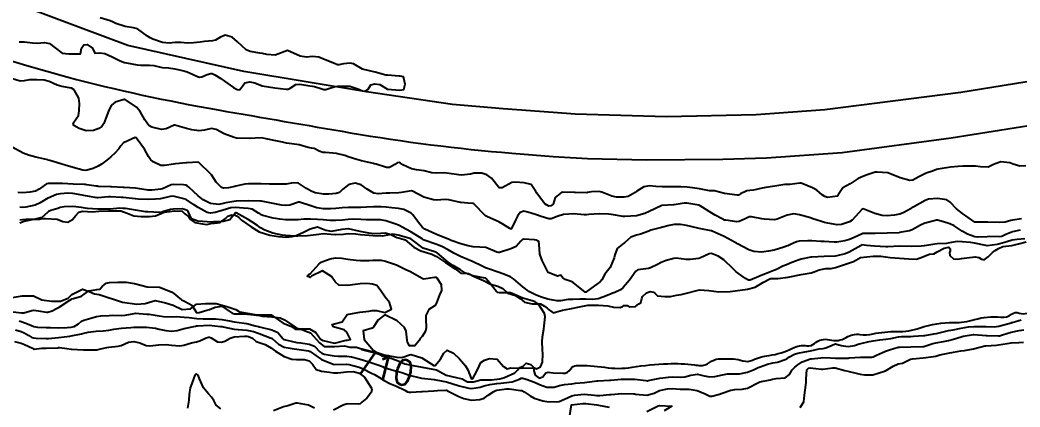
# Model space of a CAD drawing. Header units: metres. Extents: x 307586 to 320046, y 7427249 to 7434250.
# Drawn here: x 310459.8 to 310619.4, y 7432731.5 to 7432793.2 of the extents above; entities that cross this region are included whole.
import ezdxf
from ezdxf.enums import TextEntityAlignment as Align

# ---------------------------------------------------------------- set-up
doc = ezdxf.new("R2010")
doc.units = ezdxf.units.M
doc.header["$MEASUREMENT"] = 0
for name, color, linetype in [('Cotas', 45, 'Continuous'), ('Curvas de Nivel 1m', 11, 'Continuous'), ('Curvas de Nivel 5m', 15, 'Continuous'), ('Hidrografia', 140, 'Continuous'), ('Vias Primárias', 230, 'Continuous')]:
    doc.layers.add(name, color=color, linetype=linetype)
doc.styles.add('Style-STANDARD', font='STANDARD.shx')

msp = doc.modelspace()

# ---------------------------------------------------------------- linework, layer by layer
at = {"layer": 'Curvas de Nivel 1m', "flags": 128}
for points, elevation in [([(310459.69, 7432789.74), (310460.56, 7432789.76), (310461.8, 7432789.61), (310462.55, 7432789.54), (310463.75, 7432789.63), (310464.55, 7432789.47), (310465.41, 7432788.81), (310466.53, 7432787.95), (310467.6, 7432787.85), (310468.53, 7432787.85), (310469.47, 7432787.82), (310469.64, 7432788.76), (310470.03, 7432789.28), (310470.55, 7432789.31), (310471.37, 7432788.74), (310471.76, 7432787.96), (310472.54, 7432787.97), (310473.34, 7432787.9), (310474.53, 7432787.35), (310475.79, 7432786.69), (310476.52, 7432786.44), (310476.82, 7432786.38), (310478.51, 7432786.1), (310479.11, 7432786.04), (310480.51, 7432786.05), (310481.18, 7432785.95), (310482.51, 7432785.67), (310483.51, 7432785.59), (310484.51, 7432785.46), (310485.95, 7432785.12), (310486.5, 7432784.97), (310487.46, 7432784.55), (310488.15, 7432784.19), (310488.49, 7432784.11), (310488.84, 7432784.17), (310489.69, 7432784.52), (310490.28, 7432784.72), (310490.5, 7432784.7), (310490.92, 7432784.5), (310491.87, 7432783.87), (310492.48, 7432783.45), (310493.88, 7432782.47), (310494.47, 7432782.13), (310494.86, 7432782.07), (310495.16, 7432782.45), (310495.72, 7432783.21), (310496.48, 7432783.37), (310497.28, 7432783.23), (310498.48, 7432782.75), (310500.47, 7432782.39), (310502.29, 7432782.18), (310502.47, 7432782.17), (310502.63, 7432782.2), (310502.92, 7432782.36), (310503.87, 7432782.95), (310504.48, 7432783.01), (310506.07, 7432782.73), (310506.48, 7432782.68), (310506.8, 7432782.64), (310507.83, 7432782.3), (310508.32, 7432782.14), (310508.47, 7432782.12), (310508.63, 7432782.13), (310509.12, 7432782.28), (310510.12, 7432782.63), (310510.48, 7432782.65), (310510.88, 7432782.66), (310512.48, 7432782.66), (310513.72, 7432782.23), (310514.47, 7432781.91), (310514.81, 7432781.87), (310515.37, 7432782.21), (310515.8, 7432782.89), (310516.48, 7432783.03), (310517.23, 7432782.94), (310518.47, 7432782.17), (310520.47, 7432782.04), (310521.06, 7432782.14), (310521.31, 7432782.97), (310521.01, 7432784.14), (310520.49, 7432784.27), (310520.36, 7432784.29), (310518.5, 7432784.41), (310518.22, 7432784.45), (310516.5, 7432784.89), (310515.61, 7432785.1), (310514.51, 7432785.37), (310513.07, 7432786.23), (310512.52, 7432786.35), (310511.43, 7432786.26), (310510.7, 7432786.09), (310510.52, 7432786.1), (310510.04, 7432786.27), (310508.53, 7432786.89), (310507.51, 7432787.28), (310506.53, 7432787.4), (310505.57, 7432787.29), (310504.53, 7432787.48), (310502.54, 7432788.36), (310500.54, 7432787.63), (310499.21, 7432787.73), (310498.54, 7432787.9), (310498.08, 7432787.96), (310496.54, 7432788.18), (310495.92, 7432788.45), (310494.56, 7432789.74), (310493.67, 7432790.47), (310492.58, 7432790.81), (310491.82, 7432790.49), (310491.04, 7432790.03), (310490.56, 7432789.93), (310489.29, 7432789.79), (310488.56, 7432789.71), (310487.53, 7432789.57), (310486.56, 7432789.53), (310485.5, 7432789.63), (310484.56, 7432789.65), (310483.61, 7432789.53), (310482.56, 7432789.63), (310481, 7432790.19), (310480.57, 7432790.39), (310480.19, 7432790.63), (310478.58, 7432791.8), (310477.94, 7432792.01), (310476.59, 7432792.2), (310475.1, 7432792.69), (310474.6, 7432792.96), (310474.21, 7432793.09), (310472.6, 7432793.57)], 713), ([(310620.34, 7432769.94), (310619.39, 7432769.91), (310618.35, 7432770.23), (310617.79, 7432770.42), (310616.35, 7432770.62), (310615.21, 7432770.15), (310614.34, 7432769.75), (310613.12, 7432769.82), (310612.34, 7432769.88), (310611.52, 7432769.88), (310610.34, 7432769.89), (310609.56, 7432769.86), (310608.34, 7432769.72), (310606.71, 7432769.49), (310606.34, 7432769.42), (310606.11, 7432769.35), (310605.45, 7432769.13), (310604.62, 7432768.85), (310604.33, 7432768.73), (310603.3, 7432768.18), (310602.31, 7432767.68), (310601.86, 7432767.63), (310600.32, 7432768.02), (310598.88, 7432768.65), (310598.33, 7432768.83), (310596.62, 7432768.95), (310596.33, 7432768.92), (310595.04, 7432768.54), (310594.32, 7432768.27), (310593.62, 7432767.96), (310592.64, 7432767.28), (310592.3, 7432767.07), (310591.17, 7432766.43), (310590.43, 7432765.31), (310590.37, 7432765.22), (310590.28, 7432765.14), (310588.68, 7432764.92), (310588.28, 7432765.04), (310587.87, 7432765.34), (310587.01, 7432766.07), (310586.29, 7432766.46), (310584.51, 7432767.17), (310584.3, 7432767.2), (310582.7, 7432766.99), (310582.3, 7432766.99), (310581.87, 7432766.98), (310580.3, 7432766.71), (310579.19, 7432766.55), (310578.29, 7432766.41), (310576.91, 7432766.09), (310576.29, 7432766), (310575.82, 7432765.95), (310574.84, 7432765.49), (310574.48, 7432765.3), (310574.28, 7432765.27), (310572.28, 7432765.52), (310570.69, 7432765.94), (310570.29, 7432765.96), (310569.86, 7432765.98), (310568.29, 7432766.28), (310567.18, 7432766.47), (310566.29, 7432766.54), (310565.32, 7432766.58), (310564.29, 7432766.59), (310563.34, 7432766.59), (310562.29, 7432766.61), (310561.31, 7432766.67), (310560.29, 7432766.74), (310559.37, 7432766.6), (310558.29, 7432765.91), (310558.01, 7432765.69), (310556.91, 7432765.07), (310556.27, 7432764.95), (310555.02, 7432764.98), (310554.27, 7432765.14), (310552.69, 7432765.76), (310552.28, 7432765.87), (310551.06, 7432765.78), (310550.39, 7432765.68), (310550.28, 7432765.67), (310548.41, 7432765.68), (310548.28, 7432765.69), (310546.35, 7432765.77), (310546.28, 7432765.77), (310545.22, 7432764.9), (310544.93, 7432763.85), (310544.56, 7432763.55), (310544.25, 7432763.53), (310543.6, 7432763.87), (310542.28, 7432765.63), (310542.15, 7432765.88), (310541.38, 7432766.98), (310540.3, 7432767.23), (310538.87, 7432767.36), (310538.3, 7432767.27), (310536.8, 7432766.46), (310536.29, 7432766.44), (310535.05, 7432767.97), (310534.31, 7432768.5), (310533.52, 7432768.78), (310532.31, 7432768.78), (310531.71, 7432768.62), (310530.31, 7432768.46), (310529.85, 7432768.5), (310528.31, 7432768.75), (310527.53, 7432768.84), (310526.31, 7432768.76), (310525.55, 7432768.85), (310524.32, 7432769.16), (310523.12, 7432769.31), (310522.32, 7432769.48), (310520.92, 7432770.14), (310520.57, 7432770.39), (310520.34, 7432770.5), (310520.04, 7432770.45), (310519.67, 7432770.16), (310518.81, 7432769.69), (310518.33, 7432769.71), (310516.66, 7432770.2), (310516.42, 7432770.28), (310516.33, 7432770.3), (310516.22, 7432770.32), (310514.34, 7432770.78), (310513.6, 7432770.96), (310512.34, 7432771.36), (310511.67, 7432771.58), (310510.35, 7432771.91), (310508.57, 7432772.07), (310508.35, 7432772.07), (310508.16, 7432772.1), (310507.56, 7432772.3), (310506.77, 7432772.73), (310506.36, 7432772.79), (310505.81, 7432772.88), (310504.36, 7432773.29), (310503.23, 7432773.48), (310502.37, 7432773.59), (310501.74, 7432773.74), (310500.37, 7432774.02), (310498.37, 7432774.41), (310496.37, 7432774.31), (310494.46, 7432774.37), (310494.37, 7432774.38), (310494.01, 7432774.46), (310492.38, 7432775.08), (310491.13, 7432775.76), (310490.39, 7432775.94), (310489.27, 7432775.64), (310488.39, 7432775.55), (310487.23, 7432775.71), (310486.39, 7432775.92), (310484.55, 7432776.43), (310484.4, 7432776.43), (310483.14, 7432775.84), (310482.39, 7432775.74), (310480.88, 7432776.14), (310480.4, 7432776.41), (310480.2, 7432776.63), (310479.77, 7432777.28), (310479.01, 7432778.64), (310478.43, 7432779.32), (310476.61, 7432780.52), (310476.45, 7432780.54), (310475.01, 7432780.13), (310474.44, 7432779.63), (310474.1, 7432779.04), (310473.96, 7432778.7), (310473.53, 7432777.59), (310473.2, 7432776.71), (310472.89, 7432776.22), (310472.39, 7432775.89), (310471.55, 7432775.57), (310470.38, 7432775.53), (310469.24, 7432775.91), (310468.4, 7432776.39), (310468.3, 7432776.77), (310468.4, 7432776.95), (310469.18, 7432778), (310469.27, 7432778.76), (310469.29, 7432779.91), (310469.23, 7432780.76), (310468.47, 7432782.11), (310468.06, 7432782.37), (310466.47, 7432782.62), (310465.77, 7432782.81), (310464.48, 7432783.41), (310463.7, 7432783.61), (310462.48, 7432783.71), (310461.31, 7432783.68), (310460.48, 7432783.51), (310459.87, 7432783.49), (310458.48, 7432783.89)], 713), ([(310619.68, 7432761.52), (310618.24, 7432761.29), (310617.98, 7432761.23), (310617.08, 7432760.99), (310616.23, 7432760.9), (310614.29, 7432760.96), (310614.23, 7432760.96), (310614.17, 7432760.96), (310612.23, 7432760.97), (310612.04, 7432761.05), (310610.25, 7432762.34), (310609.27, 7432763.08), (310608.27, 7432764.16), (310607.73, 7432764.55), (310606.28, 7432764.74), (310604.81, 7432764.61), (310604.28, 7432764.43), (310602.57, 7432763.47), (310602.26, 7432763.3), (310602.18, 7432763.25), (310602.05, 7432763.17), (310600.91, 7432762.52), (310600.25, 7432762.26), (310599.35, 7432762.1), (310598.24, 7432761.98), (310597.42, 7432762.05), (310596.25, 7432762.37), (310594.42, 7432763.1), (310594.26, 7432763.03), (310592.65, 7432761.28), (310592.23, 7432761.01), (310590.96, 7432760.57), (310590.23, 7432760.52), (310588.75, 7432760.8), (310588.23, 7432760.91), (310587.89, 7432761), (310586.9, 7432761.35), (310586.38, 7432761.51), (310586.23, 7432761.55), (310585.97, 7432761.63), (310584.24, 7432762.14), (310583.33, 7432762.3), (310582.24, 7432762.1), (310580.68, 7432761.42), (310580.23, 7432761.34), (310578.63, 7432761.45), (310578.23, 7432761.51), (310576.56, 7432761.8), (310576.24, 7432761.79), (310576, 7432761.71), (310575.56, 7432761.49), (310574.63, 7432761.09), (310574.23, 7432761.04), (310572.49, 7432761.26), (310572.23, 7432761.31), (310572.08, 7432761.37), (310571.76, 7432761.53), (310570.77, 7432762.08), (310570.24, 7432762.38), (310568.4, 7432763.57), (310568.25, 7432763.65), (310568.15, 7432763.68), (310566.26, 7432764.01), (310565.85, 7432764.02), (310564.25, 7432763.73), (310564.15, 7432763.72), (310562.25, 7432763.64), (310560.24, 7432762.65), (310559.57, 7432762.35), (310558.24, 7432761.97), (310556.38, 7432761.86), (310556.23, 7432761.87), (310556.07, 7432761.89), (310554.24, 7432762.19), (310553.73, 7432762.25), (310552.24, 7432762.3), (310550.62, 7432762.17), (310550.24, 7432762.13), (310549.87, 7432762.16), (310548.24, 7432762.32), (310546.59, 7432762.19), (310546.24, 7432762.09), (310546.05, 7432762.03), (310545.57, 7432761.85), (310544.58, 7432761.51), (310544.23, 7432761.5), (310543, 7432761.87), (310542.24, 7432762.12), (310540.88, 7432762.54), (310540.24, 7432762.7), (310539.65, 7432762.51), (310539.22, 7432761.92), (310538.89, 7432761.26), (310538.29, 7432759.93), (310538.26, 7432759.88), (310538.21, 7432759.87), (310538, 7432759.93), (310536.9, 7432760.63), (310536.22, 7432761.01), (310534.41, 7432761.79), (310534.23, 7432761.9), (310534.14, 7432761.98), (310532.25, 7432763.88), (310532.17, 7432763.92), (310531.29, 7432764.01), (310530.25, 7432764.11), (310530.15, 7432764.13), (310528.26, 7432764.55), (310527.73, 7432764.59), (310526.26, 7432764.5), (310525.82, 7432764.52), (310524.27, 7432764.96), (310522.49, 7432765.91), (310522.28, 7432765.96), (310520.72, 7432765.7), (310520.28, 7432765.66), (310518.83, 7432765.61), (310518.27, 7432765.58), (310516.96, 7432765.5), (310516.27, 7432765.61), (310515.23, 7432766.21), (310514.29, 7432766.92), (310513.31, 7432767.21), (310512.29, 7432766.99), (310511.36, 7432766.25), (310510.81, 7432765.72), (310510.27, 7432765.54), (310509.11, 7432765.45), (310508.27, 7432765.44), (310506.92, 7432765.66), (310506.28, 7432765.89), (310505.54, 7432766.33), (310504.29, 7432767.18), (310503.41, 7432767.23), (310502.29, 7432767.02), (310500.94, 7432767.03), (310500.29, 7432767.04), (310499.64, 7432767.05), (310498.29, 7432767.07), (310496.93, 7432767.07), (310496.29, 7432767.1), (310495.7, 7432767.04), (310494.29, 7432766.69), (310494.09, 7432766.66), (310493.09, 7432766.47), (310492.37, 7432766.39), (310492.28, 7432766.39), (310491.96, 7432766.48), (310491.15, 7432767.35), (310490.41, 7432768.51), (310490.3, 7432768.64), (310488.33, 7432770.53), (310486.43, 7432770.46), (310486.33, 7432770.45), (310484.64, 7432770.26), (310484.33, 7432770.24), (310482.89, 7432770.03), (310482.32, 7432770.03), (310481.09, 7432770.62), (310480.67, 7432770.96), (310480.34, 7432771.46), (310479.71, 7432772.64), (310478.37, 7432774.41), (310478.22, 7432774.5), (310476.36, 7432773.65), (310475.91, 7432773.13), (310475.57, 7432772.69), (310474.99, 7432772.05), (310474.34, 7432771.41), (310473.94, 7432771.1), (310473.45, 7432770.71), (310472.83, 7432770.21), (310472.32, 7432769.92), (310471.51, 7432769.54), (310470.31, 7432769.19), (310469.83, 7432769.24), (310468.32, 7432769.69), (310467.04, 7432770.07), (310466.33, 7432770.29), (310464.56, 7432770.82), (310464.33, 7432770.88), (310464.26, 7432770.89), (310462.34, 7432771.35), (310461.15, 7432771.66), (310460.34, 7432771.96), (310458.67, 7432772.89)], 712), ([(310619.47, 7432759.71), (310618.22, 7432759.44), (310617.16, 7432758.99), (310616.51, 7432758.69), (310616.21, 7432758.63), (310614.57, 7432758.65), (310614.21, 7432758.64), (310612.7, 7432758.55), (310612.21, 7432758.63), (310611.07, 7432759.06), (310610.22, 7432759.55), (310608.94, 7432760.37), (310608.23, 7432760.7), (310607.92, 7432760.79), (310606.83, 7432761.11), (310606.24, 7432761.28), (310606.08, 7432761.27), (310605.5, 7432761.13), (310604.49, 7432760.88), (310604.23, 7432760.8), (310603.55, 7432760.48), (310602.22, 7432759.74), (310601.81, 7432759.58), (310600.21, 7432759.29), (310600.12, 7432759.28), (310598.21, 7432759.21), (310596.29, 7432759.16), (310596.21, 7432759.15), (310594.33, 7432759.14), (310594.21, 7432759.12), (310592.94, 7432758.54), (310592.2, 7432758.2), (310591.49, 7432758), (310590.19, 7432757.78), (310589.75, 7432757.76), (310588.19, 7432757.86), (310587.63, 7432757.9), (310586.19, 7432757.99), (310585.55, 7432758.01), (310584.19, 7432757.93), (310583.73, 7432757.84), (310582.78, 7432757.39), (310582.37, 7432757.21), (310582.18, 7432757.13), (310581.72, 7432756.95), (310580.17, 7432756.48), (310579.3, 7432756.31), (310578.17, 7432756.16), (310576.97, 7432756.27), (310576.17, 7432756.56), (310574.36, 7432757.5), (310574.18, 7432757.59), (310573.99, 7432757.7), (310572.2, 7432758.68), (310570.29, 7432759.55), (310570.23, 7432759.57), (310570.21, 7432759.58), (310570.16, 7432759.6), (310568.22, 7432759.97), (310566.89, 7432760.26), (310566.22, 7432760.41), (310565.24, 7432760.59), (310564.22, 7432760.61), (310563.42, 7432760.43), (310562.22, 7432760.09), (310560.53, 7432759.67), (310560.3, 7432759.58), (310560.21, 7432759.55), (310558.84, 7432759.05), (310558.2, 7432758.9), (310557.32, 7432758.58), (310556.33, 7432757.72), (310556.18, 7432757.61), (310555.14, 7432756.76), (310554.77, 7432755.73), (310554.63, 7432755.26), (310554.14, 7432753.97), (310554.07, 7432753.81), (310554.01, 7432753.74), (310553.19, 7432752.68), (310552.69, 7432751.75), (310552.41, 7432751.46), (310552.11, 7432751.25), (310550.13, 7432749.79), (310550.1, 7432749.78), (310550.04, 7432749.79), (310548.11, 7432751.33), (310547.79, 7432751.5), (310546.84, 7432751.83), (310546.43, 7432752.15), (310546.12, 7432752.49), (310545.6, 7432752.36), (310544.12, 7432752.92), (310543.62, 7432753.87), (310543.18, 7432754.84), (310542.78, 7432755.87), (310542.66, 7432757.39), (310542.62, 7432757.88), (310542.19, 7432758.08), (310541.95, 7432758.12), (310540.19, 7432758.26), (310539.97, 7432758.13), (310539.78, 7432757.91), (310539, 7432757.1), (310538.17, 7432756.72), (310536.34, 7432756.14), (310536.16, 7432756.12), (310535.92, 7432756.2), (310534.17, 7432756.92), (310533.19, 7432756.97), (310532.17, 7432757.01), (310531.35, 7432757.18), (310530.18, 7432757.49), (310528.65, 7432758.05), (310528.19, 7432758.25), (310527.88, 7432758.36), (310526.2, 7432759.03), (310524.45, 7432759.86), (310524.21, 7432759.99), (310524.06, 7432760.1), (310523.41, 7432760.92), (310522.53, 7432762.12), (310522.24, 7432762.38), (310521.08, 7432762.98), (310520.24, 7432763.16), (310519.15, 7432763.26), (310518.24, 7432763.35), (310517.47, 7432763.41), (310516.24, 7432763.4), (310515.11, 7432763.35), (310514.24, 7432763.31), (310513.15, 7432763.32), (310512.24, 7432763.33), (310511.26, 7432763.27), (310510.24, 7432763.16), (310509.42, 7432763.1), (310508.24, 7432763.11), (310507.21, 7432763.27), (310506.25, 7432763.55), (310504.45, 7432764.14), (310504.25, 7432764.15), (310502.91, 7432763.69), (310502.25, 7432763.63), (310501.57, 7432763.69), (310500.25, 7432763.93), (310498.37, 7432764.29), (310498.25, 7432764.33), (310498.18, 7432764.34), (310496.25, 7432764.35), (310494.37, 7432764.34), (310494.25, 7432764.32), (310492.69, 7432764.04), (310492.25, 7432763.92), (310491.55, 7432763.79), (310490.25, 7432763.94), (310489.08, 7432764.52), (310488.26, 7432765.16), (310486.76, 7432766.55), (310486.51, 7432766.78), (310486.29, 7432766.88), (310485.94, 7432766.91), (310484.29, 7432766.99), (310483.94, 7432766.93), (310483.27, 7432766.59), (310482.57, 7432766.31), (310482.28, 7432766.24), (310480.84, 7432766.05), (310480.27, 7432766.06), (310478.59, 7432766.34), (310478.28, 7432766.37), (310476.47, 7432766.49), (310476.28, 7432766.5), (310474.4, 7432766.58), (310474.28, 7432766.59), (310472.32, 7432766.68), (310472.28, 7432766.69), (310471.99, 7432766.72), (310470.49, 7432766.95), (310470.29, 7432766.96), (310470.07, 7432766.97), (310468.29, 7432767.05), (310466.6, 7432767.11), (310466.29, 7432767.12), (310465.96, 7432767.13), (310464.29, 7432767.12), (310464.04, 7432767.07), (310463.67, 7432766.83), (310462.86, 7432766.25), (310462.27, 7432765.93), (310461.39, 7432765.73), (310460.26, 7432765.66), (310459.46, 7432765.68)], 711), ([(310458.24, 7432746.69), (310460.04, 7432746.5), (310460.41, 7432746.49), (310461.73, 7432746.84), (310462.04, 7432746.92), (310462.79, 7432746.83), (310464.04, 7432746.61), (310464.25, 7432746.61), (310464.94, 7432746.81), (310465.64, 7432747.21), (310466.05, 7432747.42), (310467.79, 7432748.5), (310468.06, 7432748.7), (310468.11, 7432748.72), (310468.38, 7432748.77), (310469.65, 7432749.17), (310470.07, 7432749.49), (310470.8, 7432750.02), (310472.09, 7432750.22), (310472.54, 7432750.26), (310472.96, 7432750.71), (310473.58, 7432751.22), (310474.1, 7432751.31), (310475.41, 7432751.37), (310476.1, 7432751.41), (310476.81, 7432751.38), (310478.1, 7432751.17), (310480.09, 7432750.63), (310482.09, 7432750.6), (310484.08, 7432749.8), (310485.57, 7432748.56), (310486.06, 7432748.36), (310487.23, 7432747.72), (310487.98, 7432746.53), (310488.04, 7432746.5), (310488.07, 7432746.5), (310488.4, 7432746.53), (310489.63, 7432746.93), (310490.05, 7432747.04), (310490.98, 7432747.42), (310492.05, 7432747.53), (310493.67, 7432746.46), (310494.04, 7432746.35), (310494.17, 7432746.33), (310496.04, 7432746.31), (310496.18, 7432746.3), (310498.04, 7432746.05), (310498.46, 7432745.98), (310500.03, 7432745.83), (310501.34, 7432745.68), (310502.03, 7432745.4), (310503.52, 7432744.34), (310504.01, 7432744.03), (310504.43, 7432743.92), (310506.01, 7432743.94), (310507.05, 7432743.35), (310507.8, 7432742.29), (310507.93, 7432742.22), (310507.99, 7432742.19), (310508.2, 7432742.07), (310509.99, 7432741.64), (310511.88, 7432742.13), (310511.99, 7432742.15), (310512.1, 7432742.13), (310512.56, 7432742.23), (310512, 7432743.41), (310511.54, 7432743.78), (310510.01, 7432744.21), (310509.84, 7432744.27), (310509.64, 7432744.65), (310510.02, 7432744.74), (310511.24, 7432745.04), (310512.04, 7432746.24), (310513.72, 7432746.55), (310514.05, 7432746.6), (310515.5, 7432746.76), (310516.05, 7432746.85), (310516.74, 7432746.88), (310518.05, 7432746.54), (310519.14, 7432747.08), (310518.78, 7432748.16), (310518.08, 7432749.01), (310517.28, 7432750.18), (310516.75, 7432750.84), (310516.1, 7432751.08), (310515.16, 7432751.16), (310514.1, 7432751.13), (310513.31, 7432751.02), (310512.1, 7432750.83), (310510.73, 7432750.89), (310510.1, 7432751.43), (310509.56, 7432752.28), (310508.12, 7432753.18), (310506.36, 7432752.32), (310506.11, 7432752.14), (310505.67, 7432752.32), (310505.87, 7432752.56), (310506.12, 7432752.74), (310507.57, 7432754.3), (310507.87, 7432754.57), (310508.14, 7432754.71), (310509.3, 7432755.13), (310510.15, 7432755.28), (310511.18, 7432755.22), (310512.14, 7432755.04), (310513.49, 7432754.88), (310514.14, 7432754.85), (310515.5, 7432754.85), (310516.14, 7432754.9), (310517.44, 7432754.89), (310518.14, 7432754.76), (310519.89, 7432754.15), (310520.13, 7432754.03), (310521.4, 7432753.4), (310522.12, 7432753.08), (310523.89, 7432752.1), (310524.11, 7432751.96), (310524.3, 7432751.91), (310525.28, 7432752.09), (310526, 7432752.19), (310526.11, 7432752.21), (310526.23, 7432752.19), (310526.35, 7432752.08), (310527.03, 7432750.99), (310527.12, 7432750.06), (310526.8, 7432749.35), (310526.29, 7432748.08), (310526.06, 7432747.64), (310525.09, 7432747.05), (310524.59, 7432746.09), (310524.57, 7432745.56), (310524.65, 7432744.09), (310524.54, 7432743.56), (310524, 7432742.71), (310523.71, 7432742.39), (310523.54, 7432742.1), (310522.84, 7432741.25), (310521.98, 7432741.25), (310521.66, 7432741.8), (310521.6, 7432742.13), (310521.45, 7432743.57), (310521.21, 7432744.13), (310520.03, 7432745.22), (310518.04, 7432746.17), (310516.91, 7432745.31), (310516.25, 7432744.2), (310516.01, 7432744.02), (310514.6, 7432743.62), (310514.77, 7432742.21), (310515.98, 7432740.79), (310516.24, 7432740.46), (310516.68, 7432740.19), (310517.97, 7432739.78), (310518.47, 7432739.66), (310519.96, 7432739.39), (310520.75, 7432739.35), (310521.97, 7432739.77), (310522.26, 7432739.83), (310523.96, 7432739.29), (310525.87, 7432738.08), (310525.94, 7432738.07), (310526.1, 7432738.08), (310526.93, 7432739.1), (310527.47, 7432740.06), (310527.98, 7432740.55), (310529.02, 7432740.04), (310529.96, 7432739.17), (310530.93, 7432738.02), (310531.31, 7432737.38), (310531.83, 7432736), (310531.92, 7432735.96), (310531.96, 7432735.96), (310532.09, 7432736), (310532.74, 7432737.18), (310533.12, 7432737.99), (310533.38, 7432738.56), (310533.96, 7432738.94), (310534.73, 7432739.2), (310535.96, 7432739.07), (310537.01, 7432737.94), (310537.56, 7432737.56), (310537.94, 7432737.66), (310538.17, 7432737.69), (310539.94, 7432737.66), (310541.78, 7432737.72), (310541.94, 7432737.69), (310542.25, 7432737.57), (310542.89, 7432737.87), (310543.2, 7432738.62), (310543.25, 7432739.87), (310543.22, 7432740.63), (310543.18, 7432741.87), (310543.22, 7432742.65), (310543.43, 7432743.87), (310543.48, 7432744.41), (310543.62, 7432745.86), (310543.51, 7432746.4), (310542.6, 7432747.87), (310542.07, 7432748.23), (310541.57, 7432748.39), (310540.08, 7432748.81), (310538.48, 7432749.53), (310538.09, 7432749.7), (310536.36, 7432749.69), (310536.09, 7432749.74), (310535.84, 7432749.96), (310534.83, 7432751.24), (310534.17, 7432751.98), (310534.11, 7432752.01), (310534.07, 7432752.03), (310532.12, 7432752.41), (310530.92, 7432752.82), (310530.13, 7432753.33), (310528.98, 7432754.04), (310528.14, 7432754.57), (310526.39, 7432756.08), (310526.25, 7432756.17), (310526.16, 7432756.2), (310526.01, 7432756.24), (310524.17, 7432756.79), (310522.42, 7432758.12), (310522.19, 7432758.29), (310521.9, 7432758.41), (310520.19, 7432758.89), (310519.32, 7432759.04), (310518.19, 7432758.81), (310517.65, 7432758.72), (310516.19, 7432758.8), (310515.54, 7432758.86), (310514.19, 7432758.95), (310513.39, 7432759.03), (310512.2, 7432759.12), (310511.43, 7432759.01), (310510.19, 7432758.92), (310509.45, 7432759.02), (310508.19, 7432759.09), (310507.51, 7432758.98), (310506.19, 7432758.83), (310505.72, 7432758.8), (310504.19, 7432758.73), (310503.8, 7432758.73), (310502.19, 7432758.84), (310501.68, 7432758.88), (310500.19, 7432759.19), (310498.92, 7432759.68), (310498.21, 7432760.05), (310497.74, 7432760.42), (310496.83, 7432761.04), (310496.22, 7432761.41), (310494.3, 7432762.46), (310494.23, 7432762.48), (310494.22, 7432762.48), (310494.19, 7432762.46), (310493.33, 7432761.36), (310492.22, 7432761.06), (310490.72, 7432761), (310490.22, 7432760.99), (310489.7, 7432761.03), (310488.22, 7432761.14), (310487.2, 7432761.52), (310486.7, 7432762.55), (310486.49, 7432762.81), (310486.24, 7432762.95), (310485.72, 7432763.08), (310484.24, 7432763.05), (310483.85, 7432762.97), (310482.59, 7432762.6), (310482.33, 7432762.5), (310482.23, 7432762.48), (310482.12, 7432762.49), (310480.23, 7432762.59), (310479.87, 7432762.63), (310478.24, 7432762.86), (310476.68, 7432763.12), (310476.24, 7432763.17), (310475.74, 7432763.18), (310474.24, 7432763.06), (310473.9, 7432763.04), (310472.24, 7432763.04), (310470.61, 7432763.12), (310470.24, 7432763.19), (310469.66, 7432763.33), (310468.24, 7432763.46), (310466.86, 7432763.41), (310466.24, 7432763.28), (310465.87, 7432763.17), (310464.73, 7432762.82), (310464.38, 7432762.67), (310464.23, 7432762.51), (310463.32, 7432761.73), (310462.22, 7432761.46), (310460.73, 7432761.37), (310460.22, 7432761.33), (310459.78, 7432761.31)], 709), ([(310459.1, 7432743.78), (310460, 7432743.52), (310460.46, 7432743.32), (310461.25, 7432742.85), (310461.72, 7432742.57), (310461.99, 7432742.48), (310462.38, 7432742.45), (310463.99, 7432742.42), (310464.38, 7432742.42), (310465.99, 7432742.56), (310467.79, 7432742.77), (310467.99, 7432742.8), (310469.62, 7432743.13), (310470, 7432743.24), (310470.68, 7432743.42), (310472, 7432743.57), (310473.11, 7432743.61), (310474, 7432743.74), (310474.78, 7432743.91), (310476.01, 7432744.05), (310477.51, 7432744.16), (310478.01, 7432744.18), (310478.46, 7432744.19), (310480.01, 7432744.23), (310481.44, 7432744.04), (310482.01, 7432743.91), (310483.08, 7432743.66), (310484, 7432743.55), (310484.89, 7432743.68), (310486.01, 7432743.98), (310487.85, 7432744.37), (310488.01, 7432744.4), (310488.13, 7432744.41), (310490.01, 7432744.51), (310491.83, 7432744.3), (310492.01, 7432744.29), (310492.23, 7432744.26), (310494.01, 7432743.89), (310494.63, 7432743.83), (310496.01, 7432743.7), (310497.07, 7432743.49), (310498, 7432743.2), (310499.92, 7432742.46), (310499.99, 7432742.45), (310500.03, 7432742.43), (310500.08, 7432742.39), (310501.1, 7432741.49), (310501.98, 7432741.01), (310503.6, 7432740.72), (310503.98, 7432740.68), (310505.85, 7432740.44), (310505.97, 7432740.43), (310506.05, 7432740.4), (310506.14, 7432740.32), (310507.95, 7432739.03), (310509.94, 7432738.27), (310511.87, 7432738.32), (310511.94, 7432738.31), (310512.37, 7432738.24), (310513.94, 7432737.83), (310514.6, 7432737.55), (310515.93, 7432736.88), (310516.4, 7432736.66), (310517.18, 7432736.18), (310517.92, 7432735.68), (310518.84, 7432735.23), (310519.9, 7432734.79), (310521.26, 7432734.13), (310521.67, 7432733.9), (310521.89, 7432733.82), (310522.19, 7432733.81), (310523.89, 7432733.92), (310524.06, 7432733.93), (310525.89, 7432734.04), (310526.46, 7432734.07), (310527.8, 7432734.14), (310527.89, 7432734.13), (310528.07, 7432734.05), (310529.88, 7432733.13), (310530.68, 7432732.82), (310531.88, 7432732.56), (310533.23, 7432732.64), (310533.88, 7432732.89), (310534.53, 7432733.33), (310535.44, 7432733.96), (310535.75, 7432734.11), (310535.9, 7432734.14), (310537.49, 7432734.35), (310537.9, 7432734.35), (310539.69, 7432734.12), (310539.9, 7432734.08), (310540.28, 7432733.9), (310541.22, 7432733.22), (310541.88, 7432732.86), (310543.28, 7432732.46), (310543.88, 7432732.36), (310545.42, 7432732.3), (310545.88, 7432732.36), (310546.74, 7432732.69), (310547.89, 7432733.23), (310548.32, 7432733.37), (310549.89, 7432733.53), (310551.49, 7432733.37), (310551.89, 7432733.31), (310552.34, 7432733.31), (310553.89, 7432733.44), (310554.16, 7432733.47), (310555.89, 7432733.59), (310557.75, 7432733.56), (310557.89, 7432733.55), (310558.05, 7432733.53), (310559.89, 7432733.37), (310561.03, 7432733.65), (310561.59, 7432733.95), (310561.9, 7432734.07), (310563.18, 7432734.35), (310563.9, 7432734.4), (310565.18, 7432734.33), (310565.9, 7432734.32), (310566.65, 7432734.33), (310567.91, 7432734.12), (310569.18, 7432733.56), (310569.9, 7432733.21), (310570.24, 7432733.2), (310571.49, 7432733.53), (310571.9, 7432733.65), (310573.28, 7432734.13), (310573.91, 7432734.28), (310575.08, 7432734.32), (310575.91, 7432734.49), (310577.78, 7432735.45), (310577.92, 7432735.5), (310579.54, 7432735.82), (310579.93, 7432735.91), (310580.5, 7432735.99), (310581.93, 7432736.11), (310582.66, 7432736.67), (310583.09, 7432737.39), (310583.5, 7432737.83), (310583.96, 7432738.19), (310584.67, 7432738.66), (310585.97, 7432739.14), (310586.16, 7432739.17), (310587.65, 7432739.33), (310587.97, 7432739.35), (310589.14, 7432739.32), (310589.97, 7432739.28), (310590.01, 7432739.27), (310591.97, 7432739.27), (310591.99, 7432739.27), (310592.18, 7432739.29), (310593.97, 7432739.4), (310595.77, 7432739.44), (310595.98, 7432739.48), (310596.41, 7432739.66), (310597.98, 7432740.37), (310598.58, 7432740.61), (310599.99, 7432740.99), (310600.17, 7432741.01), (310601.99, 7432741.04), (310603.95, 7432741.1), (310603.99, 7432741.11), (310604.02, 7432741.11), (310604.09, 7432741.14), (310605.52, 7432741.61), (310606, 7432741.71), (310607.2, 7432741.91), (310608.01, 7432742.07), (310608.82, 7432742.27), (310610.02, 7432742.67), (310610.34, 7432742.75), (310612.02, 7432743.01), (310612.06, 7432743.01), (310614.02, 7432742.87), (310614.18, 7432742.86), (310616.02, 7432742.81), (310616.18, 7432742.84), (310616.61, 7432742.99), (310618.03, 7432743.42), (310619.32, 7432743.67), (310620.03, 7432743.78)], 711), ([(310458.93, 7432741.94), (310459.98, 7432741.65), (310460.53, 7432741.42), (310461.8, 7432740.84), (310461.97, 7432740.75), (310462.1, 7432740.71), (310463.25, 7432740.83), (310463.93, 7432740.87), (310463.97, 7432740.87), (310465.84, 7432740.93), (310465.97, 7432740.95), (310466.12, 7432740.94), (310467.28, 7432740.78), (310467.97, 7432740.69), (310468.06, 7432740.68), (310469.97, 7432740.61), (310470.12, 7432740.6), (310471.97, 7432740.59), (310472.09, 7432740.6), (310472.47, 7432740.71), (310473.7, 7432740.98), (310473.98, 7432741), (310475.51, 7432741.15), (310475.98, 7432741.3), (310477.12, 7432741.8), (310477.99, 7432741.9), (310478.94, 7432741.69), (310479.98, 7432741.26), (310480.56, 7432741.2), (310481.98, 7432741.41), (310483.13, 7432741.44), (310483.98, 7432741.32), (310485.33, 7432741.22), (310485.98, 7432741.34), (310487.18, 7432741.73), (310487.99, 7432741.87), (310488.51, 7432742), (310489.51, 7432742.51), (310489.89, 7432742.61), (310489.99, 7432742.62), (310490.09, 7432742.6), (310490.34, 7432742.5), (310491.35, 7432741.85), (310491.99, 7432741.79), (310492.51, 7432741.95), (310493.34, 7432742.47), (310493.83, 7432742.63), (310493.99, 7432742.65), (310495.65, 7432742.79), (310496, 7432742.78), (310496.28, 7432742.72), (310496.93, 7432742.43), (310497.49, 7432741.92), (310497.99, 7432741.75), (310498.93, 7432741.45), (310499.98, 7432740.86), (310500.25, 7432740.66), (310500.61, 7432740.38), (310501.96, 7432739.53), (310503.21, 7432739.09), (310503.95, 7432739.03), (310505.24, 7432739.04), (310505.95, 7432738.84), (310506.52, 7432738.31), (310507.11, 7432737.47), (310507.93, 7432737.17), (310509.2, 7432737.01), (310509.93, 7432736.9), (310510.57, 7432736.9), (310511.93, 7432737.06), (310513.05, 7432737.11), (310513.93, 7432736.88), (310514.81, 7432736.21), (310515.9, 7432734.49), (310515.99, 7432734.2), (310515.89, 7432733.77), (310515.2, 7432732.89), (310514.37, 7432732.22), (310514.11, 7432731.98), (310513.87, 7432731.92), (310512.16, 7432731.95), (310511.87, 7432731.94), (310511.4, 7432731.78), (310509.86, 7432730.97)], 712), ([(310584.33, 7432731.38), (310584.95, 7432732.3), (310585.04, 7432733.37), (310585.13, 7432734.15), (310585.28, 7432735.37), (310585.31, 7432735.98), (310585.43, 7432737.37), (310585.65, 7432737.66), (310585.95, 7432737.72), (310587.77, 7432737.5), (310587.95, 7432737.5), (310589.53, 7432737.73), (310589.95, 7432737.7), (310591.48, 7432737.29), (310591.94, 7432737.16), (310593.47, 7432736.8), (310593.94, 7432736.69), (310594.62, 7432736.57), (310595.94, 7432736.62), (310597.94, 7432737.21), (310599.16, 7432737.99), (310599.96, 7432738.33), (310600.67, 7432738.47), (310601.97, 7432739.08), (310602.03, 7432739.11), (310602.29, 7432739.17), (310603.97, 7432739.33), (310605.6, 7432739.5), (310605.98, 7432739.58), (310606.64, 7432739.77), (310607.98, 7432740.06), (310608.82, 7432740.24), (310609.99, 7432740.43), (310610.58, 7432740.48), (310611.99, 7432740.72), (310613.01, 7432741.03), (310613.82, 7432741.2), (310614, 7432741.22), (310615.67, 7432741.33), (310616, 7432741.36), (310617.37, 7432741.61), (310618, 7432741.71), (310619.22, 7432741.74), (310620.01, 7432741.83)], 712), ([(310491.86, 7432731.15), (310491.12, 7432731.75), (310490.76, 7432732.5), (310490.4, 7432733.03), (310489.88, 7432733.55), (310489.1, 7432734.52), (310488.45, 7432735.98), (310488.26, 7432736.53), (310487.93, 7432736.75), (310487.72, 7432736.53), (310487.23, 7432735.21), (310487, 7432734.54), (310486.81, 7432733.47), (310486.74, 7432732.55), (310486.56, 7432731.25)], 712), ([(310506.82, 7432731.26), (310505.87, 7432731.77), (310504.12, 7432732.09), (310503.87, 7432732.05), (310502.56, 7432731.66), (310501.86, 7432731.47), (310500.3, 7432730.83)], 712), ([(310547.53, 7432729.81), (310547.87, 7432731.81), (310549.64, 7432732.03), (310549.88, 7432732.04), (310550.11, 7432732.03), (310551.87, 7432731.79), (310552.13, 7432731.76), (310553.87, 7432731.43)], 712), ([(310559.86, 7432730.76), (310561.65, 7432731.64), (310561.87, 7432731.68), (310563.87, 7432731.62), (310562.66, 7432730.84)], 712)]:
    msp.add_lwpolyline(points, dxfattribs=dict(at, elevation=elevation))
at = {"layer": 'Curvas de Nivel 5m', "elevation": 710, "flags": 128}
for points in [[(310620.2, 7432758.3), (310618.98, 7432758.19), (310618.2, 7432758.08), (310617.34, 7432757.84), (310616.19, 7432757.48), (310615.78, 7432757.41), (310614.19, 7432757.21), (310613.99, 7432757.22), (310612.19, 7432757.62), (310611.51, 7432757.74), (310610.19, 7432757.83), (310609.4, 7432757.87), (310608.19, 7432757.66), (310607.72, 7432757.56), (310606.19, 7432757.5), (310605.84, 7432757.47), (310604.18, 7432757.21), (310604.13, 7432757.19), (310603.67, 7432757.15), (310602.18, 7432757.1), (310600.22, 7432757.15), (310600.18, 7432757.15), (310598.35, 7432757.03), (310598.18, 7432757.02), (310597.99, 7432757.02), (310596.18, 7432757.13), (310594.93, 7432757.25), (310594.18, 7432757.32), (310594.14, 7432757.31), (310594.06, 7432757.26), (310592.17, 7432756.17), (310591.54, 7432755.93), (310590.17, 7432755.58), (310589.92, 7432755.55), (310588.16, 7432755.5), (310586.19, 7432755.39), (310586.16, 7432755.38), (310586.14, 7432755.38), (310586.04, 7432755.36), (310584.48, 7432755.05), (310584.16, 7432754.96), (310583.03, 7432754.51), (310582.14, 7432754.18), (310581.6, 7432753.95), (310580.56, 7432753.42), (310580.13, 7432753.24), (310578.83, 7432752.74), (310578.12, 7432752.43), (310576.36, 7432751.72), (310576.12, 7432751.72), (310575.64, 7432751.97), (310574.13, 7432753.06), (310573.67, 7432753.5), (310572.15, 7432754.97), (310571.26, 7432755.53), (310570.48, 7432755.86), (310570.17, 7432755.94), (310569.82, 7432755.9), (310569.03, 7432755.56), (310568.44, 7432755.28), (310568.16, 7432755.19), (310566.76, 7432754.99), (310566.15, 7432754.98), (310564.57, 7432755.2), (310564.16, 7432755.19), (310562.95, 7432754.83), (310562.15, 7432754.51), (310561.56, 7432754.23), (310560.47, 7432753.67), (310560.13, 7432753.56), (310558.45, 7432753.37), (310558.13, 7432753.14), (310557.12, 7432751.7), (310556.1, 7432750.52), (310555.66, 7432750.17), (310554.75, 7432749.73), (310554.26, 7432749.56), (310554.09, 7432749.49), (310552.87, 7432748.97), (310552.08, 7432748.75), (310551.22, 7432748.63), (310550.08, 7432748.65), (310549.19, 7432748.68), (310548.08, 7432748.64), (310547.3, 7432748.6), (310546.07, 7432748.42), (310545.51, 7432748.41), (310544.08, 7432748.69), (310542.88, 7432749.07), (310542.09, 7432749.39), (310541.06, 7432749.9), (310540.49, 7432750.3), (310540.1, 7432750.62), (310538.56, 7432751.93), (310538.12, 7432752.22), (310536.91, 7432752.74), (310536.12, 7432753), (310534.6, 7432753.5), (310534.13, 7432753.69), (310533.49, 7432753.99), (310532.14, 7432754.64), (310531.12, 7432755.05), (310530.15, 7432755.47), (310529.05, 7432756.04), (310528.17, 7432756.55), (310527.17, 7432757.06), (310526.18, 7432757.43), (310524.33, 7432758.1), (310524.18, 7432758.17), (310524.01, 7432758.28), (310522.2, 7432759.4), (310520.83, 7432760.14), (310520.45, 7432760.38), (310520.22, 7432760.51), (310519.67, 7432760.7), (310518.22, 7432761.2), (310517.38, 7432761.33), (310516.22, 7432761.35), (310515.09, 7432761.35), (310514.22, 7432761.37), (310513.03, 7432761.43), (310512.22, 7432761.4), (310511.27, 7432761.3), (310510.22, 7432761.21), (310509.25, 7432761.25), (310508.22, 7432761.34), (310507.3, 7432761.38), (310506.22, 7432761.44), (310505.13, 7432761.43), (310504.22, 7432761.35), (310503.25, 7432761.32), (310502.22, 7432761.36), (310501.28, 7432761.43), (310500.22, 7432761.59), (310498.59, 7432762.05), (310498.23, 7432762.19), (310498.09, 7432762.27), (310497.9, 7432762.42), (310496.86, 7432763.05), (310496.24, 7432763.17), (310495.48, 7432763.21), (310494.24, 7432763.32), (310493.48, 7432763.23), (310492.24, 7432762.87), (310490.98, 7432762.5), (310490.23, 7432762.39), (310489.68, 7432762.52), (310488.24, 7432763.3), (310487.49, 7432763.79), (310486.32, 7432764.56), (310486.25, 7432764.6), (310486.19, 7432764.62), (310484.26, 7432765.09), (310483.78, 7432765.06), (310482.25, 7432764.68), (310482.18, 7432764.67), (310481.47, 7432764.61), (310480.25, 7432764.56), (310478.66, 7432764.65), (310478.25, 7432764.69), (310478.22, 7432764.68), (310476.26, 7432764.88), (310476.04, 7432764.9), (310474.26, 7432764.99), (310473.97, 7432764.99), (310472.25, 7432764.85), (310472.13, 7432764.85), (310470.26, 7432765.17), (310469.75, 7432765.26), (310468.26, 7432765.52), (310467.47, 7432765.57), (310466.26, 7432765.51), (310465.66, 7432765.4), (310464.3, 7432764.82), (310464.27, 7432764.8), (310464.25, 7432764.79), (310463.03, 7432764.05), (310462.24, 7432763.7), (310460.73, 7432763.36), (310460.24, 7432763.32), (310459.77, 7432763.35)], [(310459.7, 7432745.19), (310460.02, 7432745.12), (310460.76, 7432744.86), (310461.63, 7432744.47), (310462.01, 7432744.33), (310462.62, 7432744.23), (310464.01, 7432744.15), (310464.69, 7432744.13), (310466.01, 7432744.11), (310467.36, 7432744.13), (310468.01, 7432744.19), (310468.46, 7432744.32), (310469.18, 7432744.76), (310469.63, 7432745.15), (310470.02, 7432745.32), (310471.12, 7432745.64), (310472.03, 7432745.91), (310472.73, 7432746.01), (310474.03, 7432746.09), (310474.63, 7432746.1), (310476.03, 7432746.07), (310476.59, 7432746.12), (310478.04, 7432746.4), (310478.27, 7432746.42), (310480.04, 7432746.3), (310480.41, 7432746.26), (310482.03, 7432745.99), (310482.73, 7432745.89), (310484.03, 7432745.87), (310484.72, 7432745.89), (310486.03, 7432745.82), (310486.84, 7432745.74), (310488.03, 7432745.57), (310489.04, 7432745.51), (310490.03, 7432745.52), (310491.01, 7432745.51), (310492.03, 7432745.45), (310493.28, 7432745.21), (310494.02, 7432745.05), (310495.61, 7432744.85), (310496.02, 7432744.78), (310497.36, 7432744.42), (310497.89, 7432744.29), (310498.01, 7432744.25), (310498.24, 7432744.18), (310500.01, 7432743.77), (310500.98, 7432743.36), (310501.83, 7432742.36), (310501.9, 7432742.27), (310501.99, 7432742.23), (310502.17, 7432742.18), (310503.99, 7432741.78), (310504.64, 7432741.68), (310505.98, 7432741.5), (310506.84, 7432741.17), (310507.68, 7432740.29), (310507.97, 7432740.05), (310508.35, 7432739.91), (310509.96, 7432739.64), (310510.62, 7432739.6), (310511.96, 7432739.56), (310512.74, 7432739.45), (310513.96, 7432739.15), (310515.49, 7432738.67), (310515.95, 7432738.52), (310516.92, 7432738.19), (310517.66, 7432737.9), (310517.94, 7432737.78), (310518.5, 7432737.6), (310519.93, 7432737.19), (310520.74, 7432736.95), (310521.93, 7432736.56), (310523.71, 7432736.1), (310523.92, 7432736.06), (310523.96, 7432736.06), (310525.92, 7432735.85), (310526.18, 7432735.82), (310527.91, 7432735.48), (310528.72, 7432735.23), (310529.91, 7432734.86), (310531.45, 7432734.46), (310531.9, 7432734.42), (310533.25, 7432734.64), (310533.91, 7432734.82), (310534.82, 7432735.06), (310535.91, 7432735.21), (310536.58, 7432735.29), (310537.92, 7432735.42), (310538.36, 7432735.48), (310539.52, 7432735.91), (310539.8, 7432736.04), (310539.92, 7432736.05), (310540.06, 7432736.04), (310540.6, 7432735.9), (310541.92, 7432735.43), (310542.73, 7432735.05), (310543.9, 7432734.63), (310545.1, 7432734.65), (310545.91, 7432734.88), (310546.7, 7432735.04), (310547.91, 7432735.16), (310548.48, 7432735.24), (310549.92, 7432735.38), (310550.3, 7432735.41), (310551.92, 7432735.65), (310552.02, 7432735.66), (310553.92, 7432735.72), (310553.94, 7432735.72), (310554.12, 7432735.74), (310555.75, 7432735.9), (310555.92, 7432735.89), (310556.1, 7432735.89), (310557.93, 7432735.91), (310559.71, 7432735.67), (310559.92, 7432735.63), (310559.96, 7432735.63), (310560.06, 7432735.67), (310561.93, 7432736.04), (310563.33, 7432736.23), (310563.93, 7432736.26), (310565.32, 7432736.22), (310565.93, 7432736.27), (310566.87, 7432736.53), (310567.93, 7432736.68), (310569.04, 7432736.45), (310569.93, 7432736.26), (310570.72, 7432736.33), (310571.93, 7432736.62), (310572.72, 7432736.73), (310573.94, 7432736.74), (310574.66, 7432736.77), (310575.94, 7432737.04), (310577, 7432737.46), (310577.64, 7432737.76), (310577.95, 7432737.88), (310579.11, 7432738.28), (310579.96, 7432738.49), (310580.74, 7432738.64), (310581.97, 7432739.03), (310582.2, 7432739.17), (310582.52, 7432739.39), (310583.45, 7432739.91), (310583.98, 7432740.06), (310585.08, 7432740.27), (310585.98, 7432740.45), (310587.38, 7432740.73), (310587.99, 7432740.81), (310588.43, 7432740.88), (310589.46, 7432741.32), (310589.8, 7432741.5), (310590, 7432741.53), (310590.86, 7432741.3), (310591.99, 7432741.13), (310593.02, 7432741.27), (310593.74, 7432741.52), (310594, 7432741.59), (310595.35, 7432741.9), (310596, 7432742.04), (310597.03, 7432742.2), (310598.01, 7432742.31), (310598.79, 7432742.42), (310600.02, 7432742.66), (310600.49, 7432742.71), (310602.02, 7432742.73), (310602.43, 7432742.75), (310604.02, 7432742.86), (310604.26, 7432742.89), (310605.67, 7432743.12), (310606.02, 7432743.18), (310606.11, 7432743.2), (310608.03, 7432743.65), (310608.74, 7432743.79), (310610.03, 7432744.05), (310611.23, 7432744.25), (310612.04, 7432744.31), (310613.31, 7432744.31), (310614.04, 7432744.29), (310615.29, 7432744.26), (310616.04, 7432744.34), (310618, 7432744.92), (310618.04, 7432744.94), (310618.07, 7432744.94), (310618.17, 7432744.97), (310619.6, 7432745.4)]]:
    msp.add_lwpolyline(points, dxfattribs=at)
at = {"layer": 'Hidrografia'}
msp.add_lwpolyline([(310459.8, 7432760.84), (310460.5, 7432761.15), (310461.27, 7432761.31), (310461.74, 7432761.39), (310462.98, 7432761.46), (310463.45, 7432761.54), (310463.91, 7432761.54), (310465.73, 7432761.46), (310466.66, 7432761.07), (310467.44, 7432760.99), (310468.21, 7432761.38), (310468.68, 7432762), (310469.22, 7432762.55), (310469.77, 7432762.7), (310471.4, 7432762.62), (310472.41, 7432762.7), (310473.96, 7432762.78), (310475.9, 7432762.78), (310476.91, 7432762.39), (310478, 7432762), (310479.16, 7432761.85), (310480.48, 7432761.85), (310481.42, 7432762), (310482.81, 7432762.55), (310484.52, 7432762.78), (310485.69, 7432762.7), (310486.15, 7432762.31), (310486.7, 7432761.85), (310487.01, 7432761.38), (310487.71, 7432760.92), (310488.95, 7432760.68), (310489.65, 7432760.61), (310490.27, 7432760.76), (310491.36, 7432760.84), (310491.75, 7432760.92), (310492.06, 7432761.15), (310492.6, 7432761.54), (310492.99, 7432761.92), (310493.61, 7432762.16), (310494.15, 7432762.08), (310494.39, 7432762), (310494.77, 7432761.69), (310495.16, 7432761.3), (310496.72, 7432760.22), (310497.98, 7432759.44), (310499.69, 7432758.9), (310501.09, 7432758.66), (310502.33, 7432758.59), (310503.26, 7432758.66), (310503.88, 7432758.82), (310505.05, 7432759.36), (310506.13, 7432759.91), (310507.3, 7432760.22), (310508.62, 7432759.67), (310509.55, 7432759.52), (310511.26, 7432759.83), (310512.19, 7432759.98), (310514.06, 7432759.52), (310515.45, 7432759.28), (310516.46, 7432759.13), (310517.39, 7432759.21), (310518.17, 7432759.28), (310519.03, 7432758.97), (310519.96, 7432758.51), (310520.58, 7432758.35), (310521.28, 7432758.12), (310522.7, 7432756.95), (310523.79, 7432756.4), (310524.88, 7432756.09), (310525.57, 7432755.86), (310526.27, 7432755.47), (310527.28, 7432754.85), (310527.75, 7432754.54), (310529.3, 7432753.53), (310530.16, 7432752.83), (310531.4, 7432752.75), (310532.33, 7432752.29), (310533.03, 7432751.98), (310533.81, 7432751.67), (310534.89, 7432751.05), (310536.06, 7432750.74), (310536.91, 7432750.35), (310537.69, 7432749.65), (310538.93, 7432749.26), (310539.63, 7432748.8), (310540.33, 7432748.17), (310541.57, 7432747.94), (310542.89, 7432747.94), (310543.51, 7432747.55), (310543.98, 7432747.24), (310544.14, 7432747.09), (310544.9, 7432746.48), (310546.39, 7432746.94), (310547.57, 7432747.13), (310549.14, 7432747.46), (310550.45, 7432747.72), (310552.15, 7432747.72), (310553.66, 7432747.59), (310554.57, 7432747.39), (310555.62, 7432747.33), (310556.01, 7432747.52), (310556.14, 7432747.65), (310556.8, 7432747.65), (310557.13, 7432747.46), (310558.04, 7432747.52), (310558.57, 7432747.92), (310558.89, 7432748.11), (310559.09, 7432748.77), (310559.15, 7432749.09), (310559.81, 7432749.68), (310560.4, 7432749.88), (310560.92, 7432749.81), (310561.12, 7432749.62), (310561.58, 7432749.22), (310562.75, 7432749.09), (310563.67, 7432749.09), (310564.59, 7432749.29), (310565.37, 7432749.42), (310565.76, 7432749.55), (310568.27, 7432750.15), (310569.78, 7432750.08), (310571.35, 7432749.82), (310573.18, 7432749.89), (310575.93, 7432750.28), (310577.17, 7432750.61), (310578.48, 7432751.39), (310579.59, 7432751.98), (310580.77, 7432751.98), (310582.41, 7432752.18), (310584.5, 7432752.63), (310586.07, 7432752.9), (310586.6, 7432753.03), (310587.38, 7432753.35), (310588.43, 7432753.55), (310589.28, 7432753.55), (310590, 7432753.75), (310592.84, 7432754.67), (310593.95, 7432755.32), (310595.98, 7432755.52), (310597.22, 7432755.52), (310598.73, 7432755.32), (310601.67, 7432755.12), (310602.91, 7432755.06), (310603.9, 7432755.45), (310604.81, 7432755.78), (310605.01, 7432755.84), (310605.66, 7432755.91), (310606.19, 7432756.24), (310607.3, 7432756.83), (310608.09, 7432756.96), (310608.28, 7432756.69), (310608.28, 7432756.37), (310608.15, 7432756.11), (310608.22, 7432755.65), (310608.81, 7432755.12), (310609.53, 7432755.06), (310610.11, 7432755.19), (310610.96, 7432755.26), (310612.27, 7432755.45), (310612.86, 7432755.32), (310613.26, 7432755.06), (310613.71, 7432754.93), (310613.91, 7432755.12), (310614.37, 7432755.45), (310615.02, 7432756.11), (310615.48, 7432756.43), (310616, 7432756.76), (310616.68, 7432757.09), (310618.12, 7432757.22), (310619.17, 7432757.48), (310620.41, 7432757.81)], dxfattribs=at)
msp.add_lwpolyline([(310458.59, 7432748.94), (310460.16, 7432749.18), (310461.96, 7432749.18), (310463.29, 7432748.58), (310464.85, 7432748.33), (310466.3, 7432748.33), (310467.5, 7432748.82), (310468.1, 7432749.42), (310469.79, 7432750.26), (310470.87, 7432749.9), (310471.71, 7432749.54), (310472.44, 7432749.42), (310476.2, 7432748.22), (310478.48, 7432747.85), (310479.81, 7432747.98), (310481.37, 7432748.46), (310483.06, 7432748.1), (310484.26, 7432747.73), (310485.71, 7432747.01), (310487.03, 7432747.13), (310487.99, 7432747.85), (310489.44, 7432747.98), (310491.12, 7432747.98), (310492.81, 7432747.49), (310494.25, 7432747.01), (310494.85, 7432746.65), (310497.62, 7432746.17), (310498.7, 7432746.17), (310499.91, 7432746.17), (310500.75, 7432745.57), (310501.83, 7432744.85), (310503.04, 7432744.37), (310503.76, 7432743.89), (310504.72, 7432743.89), (310505.32, 7432743.64), (310506.17, 7432743.28), (310507.64, 7432741.71), (310508.36, 7432741.11), (310510.05, 7432741.11), (310511.61, 7432741.23), (310512.45, 7432740.99), (310513.54, 7432740.99), (310514.62, 7432740.63), (310515.58, 7432740.39), (310516.06, 7432740.27), (310517.15, 7432739.91), (310517.75, 7432739.55), (310518.83, 7432739.31), (310519.91, 7432738.94), (310521.24, 7432738.34), (310522.56, 7432738.1), (310526.29, 7432737.38), (310527.86, 7432736.54), (310529.42, 7432736.18), (310530.39, 7432735.94), (310531.23, 7432735.46), (310532.19, 7432735.46), (310533.39, 7432735.82), (310535.08, 7432735.82), (310536.4, 7432735.94), (310537.13, 7432736.18), (310538.81, 7432736.9), (310539.29, 7432737.38), (310539.53, 7432737.74), (310540.13, 7432737.98), (310540.62, 7432738.46), (310541.34, 7432738.22), (310541.82, 7432737.74), (310541.82, 7432737.26), (310542.06, 7432736.54), (310542.66, 7432736.06), (310543.26, 7432736.3), (310543.38, 7432736.42), (310543.76, 7432736.9), (310544.13, 7432737.01), (310544.9, 7432736.94), (310546.47, 7432736.85, 0.284484), (310547.71, 7432737.51, -0.25954), (310548.66, 7432738.08, -0.048041), (310553.13, 7432737.8, 0.080025), (310557.51, 7432737.8, -0.030054), (310563.22, 7432738.37, -0.041991), (310567.5, 7432738.18, 0.008874), (310568.36, 7432738.08, 0.200412), (310569.88, 7432738.56, -0.160346), (310571.31, 7432739.13, -0.031187), (310573.69, 7432739.13, -0.06155), (310575.21, 7432738.84, 0.187491), (310576.73, 7432738.94, -0.07764), (310579.39, 7432739.7, 0.088354), (310583.13, 7432740.85, -0.156563), (310585.41, 7432741.23, 0.225623), (310586.65, 7432741.61, -0.258897), (310589.03, 7432742.18, 0.209523), (310591.69, 7432742.56, -0.172162), (310593.88, 7432743.04, 0.08644), (310595.97, 7432743.13, -0.059178), (310599.78, 7432743.51, 0.085793), (310603.49, 7432744.09, -0.082794), (310608.85, 7432744.94, 0.07438), (310612.18, 7432745.42, -0.100168), (310616.37, 7432745.8, 0.192251), (310618.08, 7432746.27, -0.254347), (310619.32, 7432746.46, 0.174529), (310620.55, 7432746.46, -0.077398)], format="xyb", dxfattribs=at)
at = {"layer": 'Vias Primárias'}
msp.add_lwpolyline([(310965.03, 7432838.81), (310926.62, 7432832.66), (310892.24, 7432827.04), (310870.07, 7432823.26), (310851.99, 7432820.51), (310793.61, 7432811.3), (310716.99, 7432799.27), (310691.42, 7432795.15), (310677, 7432792.88), (310660, 7432789.96), (310638.65, 7432786.3), (310609.99, 7432781.67), (310588.26, 7432778.9), (310577.3, 7432778.12), (310563.03, 7432777.79), (310548.42, 7432778.23), (310544.9, 7432778.45), (310536.94, 7432779.05), (310528.84, 7432779.77), (310515.15, 7432781.76), (310495.55, 7432784.99), (310477.01, 7432789.14), (310469.45, 7432792.01), (310461.81, 7432794.84)], dxfattribs=at)
msp.add_lwpolyline([(310455.58, 7432787.58), (310460.92, 7432785.99), (310467.32, 7432784.15, 0.021347), (310491.47, 7432778.88, 0.000604), (310512.54, 7432775.25, 0.021822), (310538.31, 7432771.98), (310544.9, 7432771.44), (310550.39, 7432771.11), (310559.84, 7432770.89), (310572.01, 7432771), (310578.99, 7432771.22), (310591.05, 7432772.09), (310608.46, 7432774.43), (310631.93, 7432778.13), (310661.02, 7432783.04), (310683.78, 7432786.81), (310707.1, 7432790.56), (310718.08, 7432792.36), (310794.7, 7432804.38), (310853.06, 7432813.59), (310872.16, 7432816.65), (310891.71, 7432819.92), (310927.18, 7432825.71), (310964.77, 7432831.73)], format="xyb", dxfattribs=at)

# ---------------------------------------------------------------- texts
at = {"layer": 'Cotas', "style": 'Style-STANDARD'}
msp.add_text('710', height=4, rotation=346.3583, dxfattribs=at).set_placement((310518.01, 7432737.74, 710), align=Align.MIDDLE_CENTER)

doc.saveas('drawing.dxf')
